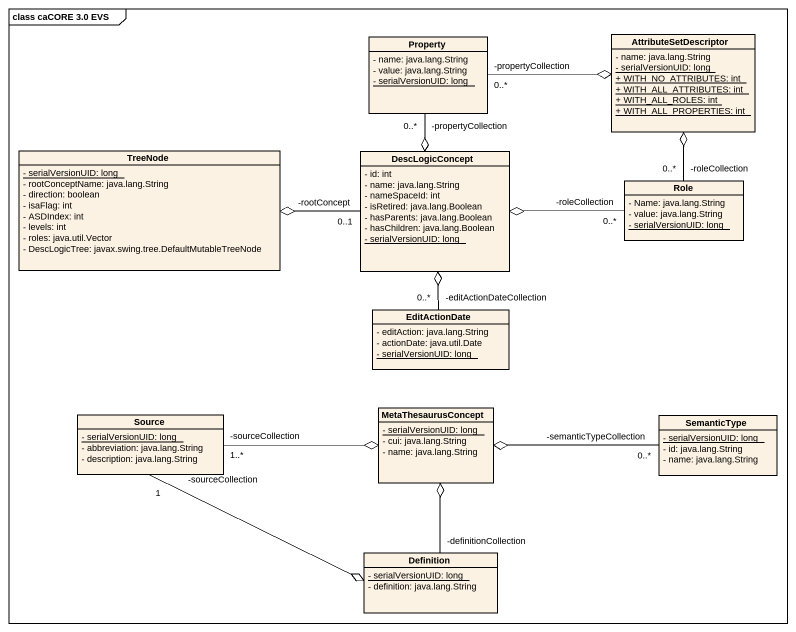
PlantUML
@startuml
mainframe class caCORE 3.0 EVS
hide circle
hide empty members
skinparam classAttributeIconSize 0
class Property {
  - name: java.lang.String
  - value: java.lang.String
  {static} - serialVersionUID: long
}
class AttributeSetDescriptor {
  - name: java.lang.String
  {static} - serialVersionUID: long
  {static} + WITH_NO_ATTRIBUTES: int
  {static} + WITH_ALL_ATTRIBUTES: int
  {static} + WITH_ALL_ROLES: int
  {static} + WITH_ALL_PROPERTIES: int
}
class TreeNode {
  {static} - serialVersionUID: long
  - rootConceptName: java.lang.String
  - direction: boolean
  - isaFlag: int
  - ASDIndex: int
  - levels: int
  - roles: java.util.Vector
  - DescLogicTree: javax.swing.tree.DefaultMutableTreeNode
}
class DescLogicConcept {
  - id: int
  - name: java.lang.String
  - nameSpaceId: int
  - isRetired: java.lang.Boolean
  - hasParents: java.lang.Boolean
  - hasChildren: java.lang.Boolean
  {static} - serialVersionUID: long
}
class Role {
  - Name: java.lang.String
  - value: java.lang.String
  {static} - serialVersionUID: long
}
class EditActionDate {
  - editAction: java.lang.String
  - actionDate: java.util.Date
  {static} - serialVersionUID: long
}
class Source {
  {static} - serialVersionUID: long
  - abbreviation: java.lang.String
  - description: java.lang.String
}
class MetaThesaurusConcept {
  {static} - serialVersionUID: long
  - cui: java.lang.String
  - name: java.lang.String
}
class SemanticType {
  {static} - serialVersionUID: long
  - id: java.lang.String
  - name: java.lang.String
}
class Definition {
  {static} - serialVersionUID: long
  - definition: java.lang.String
}
Property "-propertyCollection\n0..*" -right-o AttributeSetDescriptor
Property "-propertyCollection\n0..*" --o DescLogicConcept
DescLogicConcept "-rootConcept\n0..1" -left-o TreeNode
Role "-roleCollection\n0..*" -up-o AttributeSetDescriptor
Role "-roleCollection\n0..*" -left-o DescLogicConcept
EditActionDate "-editActionDateCollection\n0..*" -up-o DescLogicConcept
Source "-sourceCollection\n1..*" -right-o MetaThesaurusConcept
Source "-sourceCollection\n1" -right-o Definition
SemanticType "-semanticTypeCollection\n0..*" -left-o MetaThesaurusConcept
Definition "-definitionCollection" -up-o MetaThesaurusConcept
@enduml
